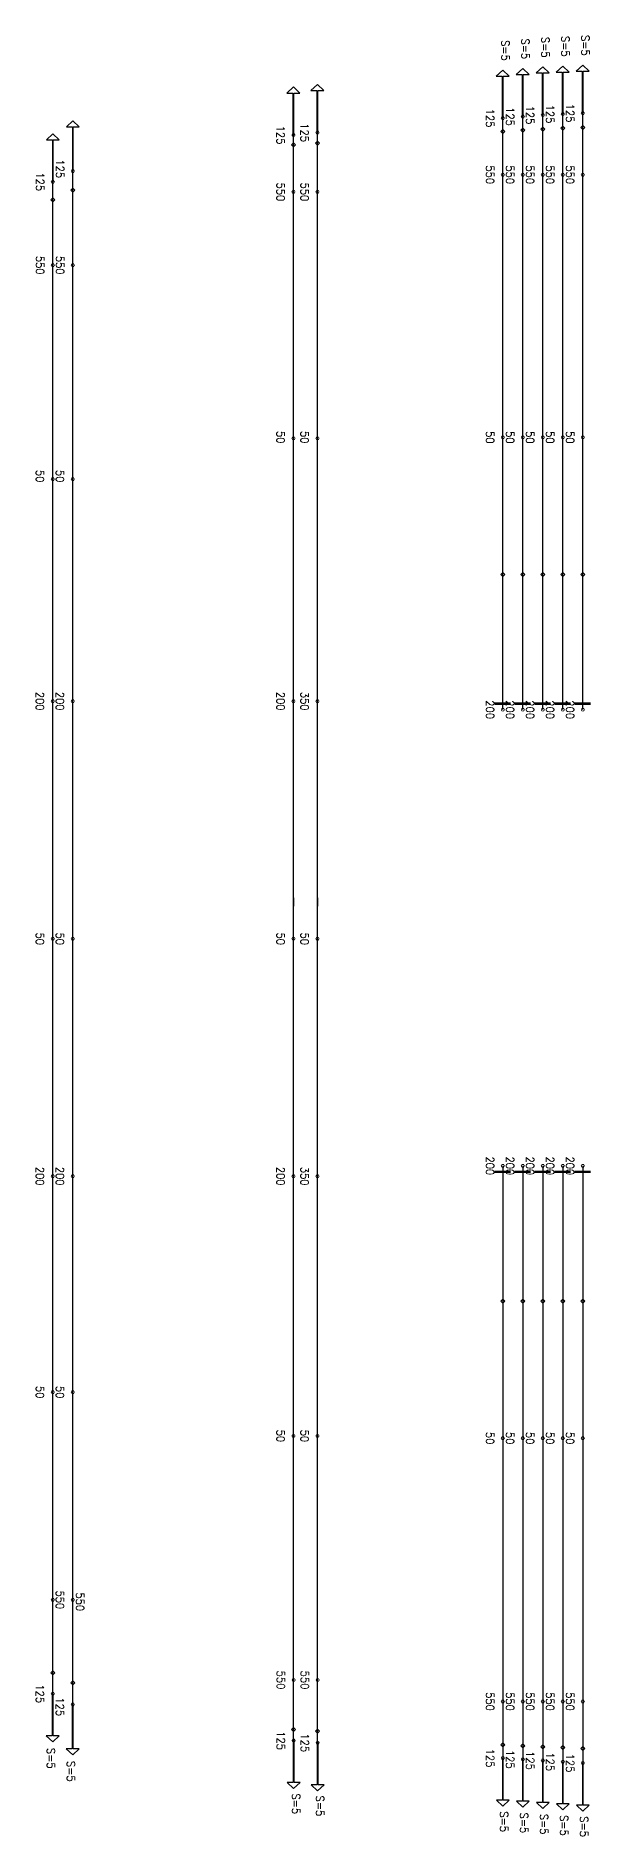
# Model space of a CAD drawing. Header units: millimetres. Extents: x -179076 to 505271, y -34263 to 117995.
# Drawn here: x 420381 to 434282, y 35554 to 80535 of the extents above; entities that cross this region are included whole.
import ezdxf

# ---------------------------------------------------------------- set-up
doc = ezdxf.new("R2010")
doc.units = ezdxf.units.MM
doc.layers.add('Current_plane_Tendon', color=7, linetype='Continuous', true_color=0xab0000)
doc.layers.add('NDC_S_VN TEXT', color=7, linetype='Continuous', lineweight=20)
doc.styles.get("Standard").update_dxf_attribs({"font": 'arial.ttf'})

# ---------------------------------------------------------------- blocks, each defined once
blk = doc.blocks.new('A$Cc1cc997c')
at = {"layer": 'Current_plane_Tendon', "color": 14, "linetype": 'Continuous', "true_color": 0xab0000}
for points in [[(18712, 784), (18712, 1834), (18862, 1834), (18700, 1984), (18538, 1834), (18688, 1834), (18688, 784)], [(19212, 823), (19212, 1873), (19362, 1873), (19200, 2023), (19038, 1873), (19188, 1873), (19188, 823)], [(19712, 862), (19712, 1912), (19862, 1912), (19700, 2062), (19538, 1912), (19688, 1912), (19688, 862)], [(20212, 885), (20212, 1935), (20362, 1935), (20200, 2085), (20038, 1935), (20188, 1935), (20188, 885)], [(20712, 909), (20712, 1959), (20862, 1959), (20700, 2109), (20538, 1959), (20688, 1959), (20688, 909)], [(7962, -539), (7962, 568), (8112, 568), (7950, 718), (7788, 568), (7938, 568), (7938, -539)], [(7462, -807), (7462, 243), (7612, 243), (7450, 393), (7288, 243), (7438, 243), (7438, -807)], [(18750, -10622), (18700, -10572), (18650, -10622), (18700, -10672), (18750, -10622)], [(19250, -10622), (19200, -10572), (19150, -10622), (19200, -10672), (19250, -10622)], [(19750, -10622), (19700, -10572), (19650, -10622), (19700, -10672), (19750, -10622)], [(20250, -10622), (20200, -10572), (20150, -10622), (20200, -10672), (20250, -10622)], [(20750, -10622), (20700, -10572), (20650, -10622), (20700, -10672), (20750, -10622)], [(18750, -28778), (18700, -28728), (18650, -28778), (18700, -28828), (18750, -28778)], [(19250, -28778), (19200, -28728), (19150, -28778), (19200, -28828), (19250, -28778)], [(19750, -28778), (19700, -28728), (19650, -28778), (19700, -28828), (19750, -28778)], [(20250, -28778), (20200, -28728), (20150, -28778), (20200, -28828), (20250, -28778)], [(20750, -28778), (20700, -28728), (20650, -28778), (20700, -28828), (20750, -28778)], [(13459, -39761), (13459, -40811), (13309, -40811), (13471, -40961), (13633, -40811), (13483, -40811), (13483, -39761)], [(14059, -39816), (14059, -40866), (13909, -40866), (14071, -41016), (14233, -40866), (14083, -40866), (14083, -39816)], [(18689, -40198), (18689, -41248), (18539, -41248), (18701, -41398), (18863, -41248), (18713, -41248), (18713, -40198)], [(19189, -40229), (19189, -41279), (19039, -41279), (19201, -41429), (19363, -41279), (19213, -41279), (19213, -40229)], [(19689, -40260), (19689, -41310), (19539, -41310), (19701, -41460), (19863, -41310), (19713, -41310), (19713, -40260)], [(20189, -40291), (20189, -41341), (20039, -41341), (20201, -41491), (20363, -41341), (20213, -41341), (20213, -40291)], [(20689, -40322), (20689, -41372), (20539, -41372), (20701, -41522), (20863, -41372), (20713, -41372), (20713, -40322)]]:
    blk.add_lwpolyline(points, close=True, dxfattribs=at)
for points, elevation in [([(13478, 361), (13478, 1411), (13628, 1411), (13466, 1561), (13304, 1411), (13454, 1411), (13454, 361)], -76), ([(14078, 422), (14078, 1472), (14228, 1472), (14066, 1622), (13904, 1472), (14054, 1472), (14054, 422)], -76), ([(18750, 453), (18700, 503), (18650, 453), (18700, 403), (18750, 453)], 125), ([(19250, 482), (19200, 532), (19150, 482), (19200, 432), (19250, 482)], 125), ([(19750, 511), (19700, 561), (19650, 511), (19700, 461), (19750, 511)], 125), ([(20250, 529), (20200, 579), (20150, 529), (20200, 479), (20250, 529)], 125), ([(20750, 547), (20700, 597), (20650, 547), (20700, 497), (20750, 547)], 125), ([(13516, 112), (13466, 162), (13416, 112), (13466, 62), (13516, 112)], 49), ([(14116, 157), (14066, 207), (14016, 157), (14066, 107), (14116, 157)], 49), ([(7500, -1261), (7450, -1211), (7400, -1261), (7450, -1311), (7500, -1261)], 125), ([(8000, -1017), (7950, -967), (7900, -1017), (7950, -1067), (8000, -1017)], 125), ([(7499, -38071), (7449, -38021), (7399, -38071), (7449, -38121), (7499, -38071)], 12), ([(7437, -38591), (7437, -39641), (7287, -39641), (7449, -39791), (7611, -39641), (7461, -39641), (7461, -38591)], -113), ([(7999, -38315), (7949, -38265), (7899, -38315), (7949, -38365), (7999, -38315)], 12), ([(7937, -38859), (7937, -39966), (7787, -39966), (7949, -40116), (8111, -39966), (7961, -39966), (7961, -38859)], -113), ([(13521, -39485), (13471, -39435), (13421, -39485), (13471, -39535), (13521, -39485)], 125), ([(14121, -39527), (14071, -39477), (14021, -39527), (14071, -39577), (14121, -39527)], 125), ([(18751, -39867), (18701, -39817), (18651, -39867), (18701, -39917), (18751, -39867)], 125), ([(19251, -39891), (19201, -39841), (19151, -39891), (19201, -39941), (19251, -39891)], 125), ([(19751, -39914), (19701, -39864), (19651, -39914), (19701, -39964), (19751, -39914)], 125), ([(20251, -39937), (20201, -39887), (20151, -39937), (20201, -39987), (20251, -39937)], 125), ([(20751, -39960), (20701, -39910), (20651, -39960), (20701, -40010), (20751, -39960)], 125)]:
    blk.add_lwpolyline(points, close=True, dxfattribs=dict(at, elevation=elevation))
for points in [[(19740, 862, 20, 20, 0), (19720, 896, 20, 20, 0), (19680, 896, 20, 20, 0), (19660, 862, 20, 20, 0), (19680, 827, 20, 20, 0), (19720, 827, 20, 20, 0)], [(20240, 885, 20, 20, 0), (20220, 920, 20, 20, 0), (20180, 920, 20, 20, 0), (20160, 885, 20, 20, 0), (20180, 851, 20, 20, 0), (20220, 851, 20, 20, 0)], [(20740, 909, 20, 20, 0), (20720, 944, 20, 20, 0), (20680, 944, 20, 20, 0), (20660, 909, 20, 20, 0), (20680, 875, 20, 20, 0), (20720, 875, 20, 20, 0)], [(18740, 784, 20, 20, 0), (18720, 819, 20, 20, 0), (18680, 819, 20, 20, 0), (18660, 784, 20, 20, 0), (18680, 750, 20, 20, 0), (18720, 750, 20, 20, 0)], [(19240, 823, 20, 20, 0), (19220, 858, 20, 20, 0), (19180, 858, 20, 20, 0), (19160, 823, 20, 20, 0), (19180, 788, 20, 20, 0), (19220, 788, 20, 20, 0)], [(7490, -807, 20, 20, 0), (7470, -773, 20, 20, 0), (7430, -773, 20, 20, 0), (7410, -807, 20, 20, 0), (7430, -842, 20, 20, 0), (7470, -842, 20, 20, 0)], [(7990, -539, 20, 20, 0), (7970, -505, 20, 20, 0), (7930, -505, 20, 20, 0), (7910, -539, 20, 20, 0), (7930, -574, 20, 20, 0), (7970, -574, 20, 20, 0)], [(13511, -39761, 20, 20, 0), (13491, -39727, 20, 20, 0), (13451, -39727, 20, 20, 0), (13431, -39761, 20, 20, 0), (13451, -39796, 20, 20, 0), (13491, -39796, 20, 20, 0)], [(14111, -39816, 20, 20, 0), (14091, -39782, 20, 20, 0), (14051, -39782, 20, 20, 0), (14031, -39816, 20, 20, 0), (14051, -39851, 20, 20, 0), (14091, -39851, 20, 20, 0)], [(18741, -40198, 20, 20, 0), (18721, -40164, 20, 20, 0), (18681, -40164, 20, 20, 0), (18661, -40198, 20, 20, 0), (18681, -40233, 20, 20, 0), (18721, -40233, 20, 20, 0)], [(19241, -40229, 20, 20, 0), (19221, -40195, 20, 20, 0), (19181, -40195, 20, 20, 0), (19161, -40229, 20, 20, 0), (19181, -40264, 20, 20, 0), (19221, -40264, 20, 20, 0)], [(19741, -40260, 20, 20, 0), (19721, -40225, 20, 20, 0), (19681, -40225, 20, 20, 0), (19661, -40260, 20, 20, 0), (19681, -40295, 20, 20, 0), (19721, -40295, 20, 20, 0)], [(20241, -40291, 20, 20, 0), (20221, -40256, 20, 20, 0), (20181, -40256, 20, 20, 0), (20161, -40291, 20, 20, 0), (20181, -40325, 20, 20, 0), (20221, -40325, 20, 20, 0)], [(20741, -40322, 20, 20, 0), (20721, -40287, 20, 20, 0), (20681, -40287, 20, 20, 0), (20661, -40322, 20, 20, 0), (20681, -40356, 20, 20, 0), (20721, -40356, 20, 20, 0)]]:
    blk.add_lwpolyline(points, format="xyseb", close=True, dxfattribs=at)
for points, elevation in [([(14106, 422, 20, 20, 0), (14086, 457, 20, 20, 0), (14046, 457, 20, 20, 0), (14026, 422, 20, 20, 0), (14046, 387, 20, 20, 0), (14086, 387, 20, 20, 0)], -76), ([(13506, 361, 20, 20, 0), (13486, 396, 20, 20, 0), (13446, 396, 20, 20, 0), (13426, 361, 20, 20, 0), (13446, 326, 20, 20, 0), (13486, 326, 20, 20, 0)], -76), ([(18740, -632, 20, 20, 0), (18720, -597, 20, 20, 0), (18680, -597, 20, 20, 0), (18660, -632, 20, 20, 0), (18680, -667, 20, 20, 0), (18720, -667, 20, 20, 0)], 75), ([(19240, -632, 20, 20, 0), (19220, -597, 20, 20, 0), (19180, -597, 20, 20, 0), (19160, -632, 20, 20, 0), (19180, -667, 20, 20, 0), (19220, -667, 20, 20, 0)], 75), ([(19740, -632, 20, 20, 0), (19720, -597, 20, 20, 0), (19680, -597, 20, 20, 0), (19660, -632, 20, 20, 0), (19680, -667, 20, 20, 0), (19720, -667, 20, 20, 0)], 75), ([(20240, -632, 20, 20, 0), (20220, -597, 20, 20, 0), (20180, -597, 20, 20, 0), (20160, -632, 20, 20, 0), (20180, -667, 20, 20, 0), (20220, -667, 20, 20, 0)], 75), ([(20740, -632, 20, 20, 0), (20720, -597, 20, 20, 0), (20680, -597, 20, 20, 0), (20660, -632, 20, 20, 0), (20680, -667, 20, 20, 0), (20720, -667, 20, 20, 0)], 75), ([(13506, -1060, 20, 20, 0), (13486, -1025, 20, 20, 0), (13446, -1025, 20, 20, 0), (13426, -1060, 20, 20, 0), (13446, -1095, 20, 20, 0), (13486, -1095, 20, 20, 0)], -1), ([(14106, -1060, 20, 20, 0), (14086, -1025, 20, 20, 0), (14046, -1025, 20, 20, 0), (14026, -1060, 20, 20, 0), (14046, -1095, 20, 20, 0), (14086, -1095, 20, 20, 0)], -1), ([(7490, -2892, 20, 20, 0), (7470, -2857, 20, 20, 0), (7430, -2857, 20, 20, 0), (7410, -2892, 20, 20, 0), (7430, -2926, 20, 20, 0), (7470, -2926, 20, 20, 0)], 75), ([(7990, -2892, 20, 20, 0), (7970, -2857, 20, 20, 0), (7930, -2857, 20, 20, 0), (7910, -2892, 20, 20, 0), (7930, -2926, 20, 20, 0), (7970, -2926, 20, 20, 0)], 75), ([(13506, -7220, 20, 20, 0), (13486, -7185, 20, 20, 0), (13446, -7185, 20, 20, 0), (13426, -7220, 20, 20, 0), (13446, -7254, 20, 20, 0), (13486, -7254, 20, 20, 0)], -225), ([(14106, -7220, 20, 20, 0), (14086, -7185, 20, 20, 0), (14046, -7185, 20, 20, 0), (14026, -7220, 20, 20, 0), (14046, -7254, 20, 20, 0), (14086, -7254, 20, 20, 0)], -225), ([(18740, -7194, 20, 20, 0), (18720, -7160, 20, 20, 0), (18680, -7160, 20, 20, 0), (18660, -7194, 20, 20, 0), (18680, -7229, 20, 20, 0), (18720, -7229, 20, 20, 0)], -350), ([(19240, -7194, 20, 20, 0), (19220, -7160, 20, 20, 0), (19180, -7160, 20, 20, 0), (19160, -7194, 20, 20, 0), (19180, -7229, 20, 20, 0), (19220, -7229, 20, 20, 0)], -350), ([(19740, -7194, 20, 20, 0), (19720, -7160, 20, 20, 0), (19680, -7160, 20, 20, 0), (19660, -7194, 20, 20, 0), (19680, -7229, 20, 20, 0), (19720, -7229, 20, 20, 0)], -350), ([(20240, -7194, 20, 20, 0), (20220, -7160, 20, 20, 0), (20180, -7160, 20, 20, 0), (20160, -7194, 20, 20, 0), (20180, -7229, 20, 20, 0), (20220, -7229, 20, 20, 0)], -350), ([(20740, -7194, 20, 20, 0), (20720, -7160, 20, 20, 0), (20680, -7160, 20, 20, 0), (20660, -7194, 20, 20, 0), (20680, -7229, 20, 20, 0), (20720, -7229, 20, 20, 0)], -350), ([(7489, -8238, 20, 20, 0), (7469, -8203, 20, 20, 0), (7429, -8203, 20, 20, 0), (7409, -8238, 20, 20, 0), (7429, -8272, 20, 20, 0), (7469, -8272, 20, 20, 0)], -225), ([(7989, -8238, 20, 20, 0), (7969, -8203, 20, 20, 0), (7929, -8203, 20, 20, 0), (7909, -8238, 20, 20, 0), (7929, -8272, 20, 20, 0), (7969, -8272, 20, 20, 0)], -225), ([(7489, -13788, 20, 20, 0), (7469, -13753, 20, 20, 0), (7429, -13753, 20, 20, 0), (7409, -13788, 20, 20, 0), (7429, -13822, 20, 20, 0), (7469, -13822, 20, 20, 0)], -50), ([(7989, -13788, 20, 20, 0), (7969, -13753, 20, 20, 0), (7929, -13753, 20, 20, 0), (7909, -13788, 20, 20, 0), (7929, -13822, 20, 20, 0), (7969, -13822, 20, 20, 0)], -50), ([(13506, -13788, 20, 20, 0), (13486, -13753, 20, 20, 0), (13446, -13753, 20, 20, 0), (13426, -13788, 20, 20, 0), (13446, -13822, 20, 20, 0), (13486, -13822, 20, 20, 0)], -50), ([(14106, -13788, 20, 20, 0), (14086, -13753, 20, 20, 0), (14046, -13753, 20, 20, 0), (14026, -13788, 20, 20, 0), (14046, -13822, 20, 20, 0), (14086, -13822, 20, 20, 0)], -50), ([(18740, -13999, 20, 20, 0), (18720, -13965, 20, 20, 0), (18680, -13965, 20, 20, 0), (18660, -13999, 20, 20, 0), (18680, -14034, 20, 20, 0), (18720, -14034, 20, 20, 0)], -200), ([(19240, -13999, 20, 20, 0), (19220, -13965, 20, 20, 0), (19180, -13965, 20, 20, 0), (19160, -13999, 20, 20, 0), (19180, -14034, 20, 20, 0), (19220, -14034, 20, 20, 0)], -200), ([(19740, -13999, 20, 20, 0), (19720, -13965, 20, 20, 0), (19680, -13965, 20, 20, 0), (19660, -13999, 20, 20, 0), (19680, -14034, 20, 20, 0), (19720, -14034, 20, 20, 0)], -200), ([(20240, -13999, 20, 20, 0), (20220, -13965, 20, 20, 0), (20180, -13965, 20, 20, 0), (20160, -13999, 20, 20, 0), (20180, -14034, 20, 20, 0), (20220, -14034, 20, 20, 0)], -200), ([(20740, -13999, 20, 20, 0), (20720, -13965, 20, 20, 0), (20680, -13965, 20, 20, 0), (20660, -13999, 20, 20, 0), (20680, -14034, 20, 20, 0), (20720, -14034, 20, 20, 0)], -200), ([(7489, -19723, 20, 20, 0), (7469, -19688, 20, 20, 0), (7429, -19688, 20, 20, 0), (7409, -19723, 20, 20, 0), (7429, -19758, 20, 20, 0), (7469, -19758, 20, 20, 0)], -200), ([(7989, -19723, 20, 20, 0), (7969, -19688, 20, 20, 0), (7929, -19688, 20, 20, 0), (7909, -19723, 20, 20, 0), (7929, -19758, 20, 20, 0), (7969, -19758, 20, 20, 0)], -200), ([(13506, -19723, 20, 20, 0), (13486, -19688, 20, 20, 0), (13446, -19688, 20, 20, 0), (13426, -19723, 20, 20, 0), (13446, -19757, 20, 20, 0), (13486, -19757, 20, 20, 0)], -190), ([(14106, -19724, 20, 20, 0), (14086, -19690, 20, 20, 0), (14046, -19690, 20, 20, 0), (14026, -19724, 20, 20, 0), (14046, -19759, 20, 20, 0), (14086, -19759, 20, 20, 0)], -329), ([(7489, -25658, 20, 20, 0), (7469, -25624, 20, 20, 0), (7429, -25624, 20, 20, 0), (7409, -25658, 20, 20, 0), (7429, -25693, 20, 20, 0), (7469, -25693, 20, 20, 0)], -50), ([(7989, -25658, 20, 20, 0), (7969, -25624, 20, 20, 0), (7929, -25624, 20, 20, 0), (7909, -25658, 20, 20, 0), (7929, -25693, 20, 20, 0), (7969, -25693, 20, 20, 0)], -50), ([(13506, -25658, 20, 20, 0), (13486, -25624, 20, 20, 0), (13446, -25624, 20, 20, 0), (13426, -25658, 20, 20, 0), (13446, -25693, 20, 20, 0), (13486, -25693, 20, 20, 0)], -50), ([(14106, -25658, 20, 20, 0), (14086, -25624, 20, 20, 0), (14046, -25624, 20, 20, 0), (14026, -25658, 20, 20, 0), (14046, -25693, 20, 20, 0), (14086, -25693, 20, 20, 0)], -50), ([(18740, -25399, 20, 20, 0), (18720, -25365, 20, 20, 0), (18680, -25365, 20, 20, 0), (18660, -25399, 20, 20, 0), (18680, -25434, 20, 20, 0), (18720, -25434, 20, 20, 0)], -200), ([(19240, -25399, 20, 20, 0), (19220, -25365, 20, 20, 0), (19180, -25365, 20, 20, 0), (19160, -25399, 20, 20, 0), (19180, -25434, 20, 20, 0), (19220, -25434, 20, 20, 0)], -200), ([(19740, -25399, 20, 20, 0), (19720, -25365, 20, 20, 0), (19680, -25365, 20, 20, 0), (19660, -25399, 20, 20, 0), (19680, -25434, 20, 20, 0), (19720, -25434, 20, 20, 0)], -200), ([(20240, -25399, 20, 20, 0), (20220, -25365, 20, 20, 0), (20180, -25365, 20, 20, 0), (20160, -25399, 20, 20, 0), (20180, -25434, 20, 20, 0), (20220, -25434, 20, 20, 0)], -200), ([(20740, -25399, 20, 20, 0), (20720, -25365, 20, 20, 0), (20680, -25365, 20, 20, 0), (20660, -25399, 20, 20, 0), (20680, -25434, 20, 20, 0), (20720, -25434, 20, 20, 0)], -200), ([(7489, -31054, 20, 20, 0), (7469, -31019, 20, 20, 0), (7429, -31019, 20, 20, 0), (7409, -31054, 20, 20, 0), (7429, -31089, 20, 20, 0), (7469, -31089, 20, 20, 0)], -200), ([(7989, -31054, 20, 20, 0), (7969, -31019, 20, 20, 0), (7929, -31019, 20, 20, 0), (7909, -31054, 20, 20, 0), (7929, -31089, 20, 20, 0), (7969, -31089, 20, 20, 0)], -200), ([(13506, -32149, 20, 20, 0), (13486, -32115, 20, 20, 0), (13446, -32115, 20, 20, 0), (13426, -32149, 20, 20, 0), (13446, -32184, 20, 20, 0), (13486, -32184, 20, 20, 0)], -200), ([(14106, -32149, 20, 20, 0), (14086, -32115, 20, 20, 0), (14046, -32115, 20, 20, 0), (14026, -32149, 20, 20, 0), (14046, -32184, 20, 20, 0), (14086, -32184, 20, 20, 0)], -200), ([(18740, -32206, 20, 20, 0), (18720, -32171, 20, 20, 0), (18680, -32171, 20, 20, 0), (18660, -32206, 20, 20, 0), (18680, -32240, 20, 20, 0), (18720, -32240, 20, 20, 0)], -350), ([(19240, -32206, 20, 20, 0), (19220, -32171, 20, 20, 0), (19180, -32171, 20, 20, 0), (19160, -32206, 20, 20, 0), (19180, -32240, 20, 20, 0), (19220, -32240, 20, 20, 0)], -350), ([(19740, -32206, 20, 20, 0), (19720, -32171, 20, 20, 0), (19680, -32171, 20, 20, 0), (19660, -32206, 20, 20, 0), (19680, -32240, 20, 20, 0), (19720, -32240, 20, 20, 0)], -350), ([(20240, -32206, 20, 20, 0), (20220, -32171, 20, 20, 0), (20180, -32171, 20, 20, 0), (20160, -32206, 20, 20, 0), (20180, -32240, 20, 20, 0), (20220, -32240, 20, 20, 0)], -350), ([(20740, -32206, 20, 20, 0), (20720, -32171, 20, 20, 0), (20680, -32171, 20, 20, 0), (20660, -32206, 20, 20, 0), (20680, -32240, 20, 20, 0), (20720, -32240, 20, 20, 0)], -350), ([(7489, -36245, 20, 20, 0), (7469, -36211, 20, 20, 0), (7429, -36211, 20, 20, 0), (7409, -36245, 20, 20, 0), (7429, -36280, 20, 20, 0), (7469, -36280, 20, 20, 0)], -38), ([(7989, -36245, 20, 20, 0), (7969, -36211, 20, 20, 0), (7929, -36211, 20, 20, 0), (7909, -36245, 20, 20, 0), (7929, -36280, 20, 20, 0), (7969, -36280, 20, 20, 0)], -38), ([(13510, -38248, 20, 20, 0), (13490, -38213, 20, 20, 0), (13450, -38213, 20, 20, 0), (13430, -38248, 20, 20, 0), (13450, -38282, 20, 20, 0), (13490, -38282, 20, 20, 0)], 75), ([(14110, -38248, 20, 20, 0), (14090, -38213, 20, 20, 0), (14050, -38213, 20, 20, 0), (14030, -38248, 20, 20, 0), (14050, -38282, 20, 20, 0), (14090, -38282, 20, 20, 0)], 75), ([(7489, -38591, 20, 20, 0), (7469, -38556, 20, 20, 0), (7429, -38556, 20, 20, 0), (7409, -38591, 20, 20, 0), (7429, -38625, 20, 20, 0), (7469, -38625, 20, 20, 0)], -113), ([(7989, -38859, 20, 20, 0), (7969, -38824, 20, 20, 0), (7929, -38824, 20, 20, 0), (7909, -38859, 20, 20, 0), (7929, -38893, 20, 20, 0), (7969, -38893, 20, 20, 0)], -113), ([(18740, -38786, 20, 20, 0), (18720, -38751, 20, 20, 0), (18680, -38751, 20, 20, 0), (18660, -38786, 20, 20, 0), (18680, -38820, 20, 20, 0), (18720, -38820, 20, 20, 0)], 75), ([(19240, -38786, 20, 20, 0), (19220, -38751, 20, 20, 0), (19180, -38751, 20, 20, 0), (19160, -38786, 20, 20, 0), (19180, -38820, 20, 20, 0), (19220, -38820, 20, 20, 0)], 75), ([(19740, -38786, 20, 20, 0), (19720, -38751, 20, 20, 0), (19680, -38751, 20, 20, 0), (19660, -38786, 20, 20, 0), (19680, -38820, 20, 20, 0), (19720, -38820, 20, 20, 0)], 75), ([(20240, -38786, 20, 20, 0), (20220, -38751, 20, 20, 0), (20180, -38751, 20, 20, 0), (20160, -38786, 20, 20, 0), (20180, -38820, 20, 20, 0), (20220, -38820, 20, 20, 0)], 75), ([(20740, -38786, 20, 20, 0), (20720, -38751, 20, 20, 0), (20680, -38751, 20, 20, 0), (20660, -38786, 20, 20, 0), (20680, -38820, 20, 20, 0), (20720, -38820, 20, 20, 0)], 75)]:
    blk.add_lwpolyline(points, format="xyseb", close=True, dxfattribs=dict(at, elevation=elevation))
for points in [[(18500, -13849, 60, 60, 0), (18900, -13849, 60, 60, 0)], [(19000, -13849, 60, 60, 0), (19400, -13849, 60, 60, 0)], [(19500, -13849, 60, 60, 0), (19900, -13849, 60, 60, 0)], [(20000, -13849, 60, 60, 0), (20400, -13849, 60, 60, 0)], [(20500, -13849, 60, 60, 0), (20900, -13849, 60, 60, 0)], [(18900, -25549, 60, 60, 0), (18500, -25549, 60, 60, 0)], [(19400, -25549, 60, 60, 0), (19000, -25549, 60, 60, 0)], [(19900, -25549, 60, 60, 0), (19500, -25549, 60, 60, 0)], [(20400, -25549, 60, 60, 0), (20000, -25549, 60, 60, 0)], [(20900, -25549, 60, 60, 0), (20500, -25549, 60, 60, 0)]]:
    blk.add_lwpolyline(points, format="xyseb", dxfattribs=at)
for points in [[(20700, -632, 75), (20700, -500, 74), (20700, -368, 73), (20700, -236, 69), (20700, -104, 65), (20700, 27, 60), (20700, 159, 53), (20700, 382, 45), (20700, 514, 35), (20700, 645, 25), (20700, 777, 13), (20700, 909, 0)], [(18700, -632, 75), (18700, -511, 74), (18700, -391, 73), (18700, -270, 69), (18700, -150, 65), (18700, -29, 60), (18700, 91, 53), (18700, 212, 45), (18700, 423, 35), (18700, 543, 25), (18700, 664, 13), (18700, 784, 0)], [(19200, -632, 75), (19200, -508, 74), (19200, -384, 73), (19200, -260, 69), (19200, -136, 65), (19200, -12, 60), (19200, 112, 53), (19200, 236, 45), (19200, 451, 35), (19200, 575, 25), (19200, 699, 13), (19200, 823, 0)], [(19700, -632, 75), (19700, -504, 74), (19700, -377, 73), (19700, -249, 69), (19700, -122, 65), (19700, 6, 60), (19700, 133, 53), (19700, 351, 45), (19700, 479, 35), (19700, 607, 25), (19700, 734, 13), (19700, 862, 0)], [(20200, -632, 75), (20200, -502, 74), (20200, -372, 73), (20200, -243, 69), (20200, -113, 65), (20200, 17, 60), (20200, 146, 53), (20200, 367, 45), (20200, 496, 35), (20200, 626, 25), (20200, 756, 13), (20200, 885, 0)], [(13466, -1060, -1), (13466, -969, -2), (13466, -879, -4), (13466, -788, -7), (13466, -274, 65), (13466, -183, 60), (13466, -92, 53), (13466, -2, 45), (13466, 89, 35), (13466, 180, 25), (13466, 270, 13), (13466, 361, 0)], [(14066, -1060, -1), (14066, -964, -2), (14066, -868, -4), (14066, -771, -7), (14066, -251, 65), (14066, -155, 60), (14066, -59, 53), (14066, 37, 45), (14066, 133, 35), (14066, 230, 25), (14066, 326, 13), (14066, 422, 0)], [(13466, -13788, -50), (13466, -12967, -55), (13466, -12146, -72), (13466, -11325, -99), (13466, -10504, -138), (13466, -9683, -176), (13466, -8862, -203), (13466, -8041, -220), (13466, -7220, -225), (13466, -6399, -220), (13466, -5578, -203), (13466, -4757, -176), (13466, -3936, -138), (13466, -3115, -99), (13466, -2294, -72), (13466, -1473, -55), (13466, -228, 26)], [(14066, -13788, -50), (14066, -12967, -55), (14066, -12146, -72), (14066, -11325, -99), (14066, -10504, -138), (14066, -9683, -176), (14066, -8862, -203), (14066, -8041, -220), (14066, -7220, -225), (14066, -6399, -220), (14066, -5578, -203), (14066, -4757, -176), (14066, -3936, -138), (14066, -3115, -99), (14066, -2294, -72), (14066, -1473, -55), (14066, -228, 26)], [(18700, -13999, 0), (18700, -13142, -5), (18700, -12285, -19), (18700, -11428, -42), (18700, -10622, -275), (18700, -9765, -308), (18700, -8908, -331), (18700, -8051, -345), (18700, -7194, -350), (18700, -6337, -341), (18700, -5480, -312), (18700, -4623, -266), (18700, -3766, -200), (18700, -2909, -134), (18700, -2052, -88), (18700, -1195, -59), (18700, -338, -50)], [(19200, -13999, 0), (19200, -13142, -5), (19200, -12285, -19), (19200, -11428, -42), (19200, -10622, -275), (19200, -9765, -308), (19200, -8908, -331), (19200, -8051, -345), (19200, -7194, -350), (19200, -6337, -341), (19200, -5480, -312), (19200, -4623, -266), (19200, -3766, -200), (19200, -2909, -134), (19200, -2052, -88), (19200, -1195, -59), (19200, -338, -50)], [(19700, -13999, 0), (19700, -13142, -5), (19700, -12285, -19), (19700, -11428, -42), (19700, -10622, -275), (19700, -9765, -308), (19700, -8908, -331), (19700, -8051, -345), (19700, -7194, -350), (19700, -6337, -341), (19700, -5480, -312), (19700, -4623, -266), (19700, -3766, -200), (19700, -2909, -134), (19700, -2052, -88), (19700, -1195, -59), (19700, -338, -50)], [(20200, -13999, 0), (20200, -13142, -5), (20200, -12285, -19), (20200, -11428, -42), (20200, -10622, -275), (20200, -9765, -308), (20200, -8908, -331), (20200, -8051, -345), (20200, -7194, -350), (20200, -6337, -341), (20200, -5480, -312), (20200, -4623, -266), (20200, -3766, -200), (20200, -2909, -134), (20200, -2052, -88), (20200, -1195, -59), (20200, -338, -50)], [(20700, -13999, 0), (20700, -13142, -5), (20700, -12285, -19), (20700, -11428, -42), (20700, -10622, -275), (20700, -9765, -308), (20700, -8908, -331), (20700, -8051, -345), (20700, -7194, -350), (20700, -6337, -341), (20700, -5480, -312), (20700, -4623, -266), (20700, -3766, -200), (20700, -2909, -134), (20700, -2052, -88), (20700, -1195, -59), (20700, -338, -50)], [(7450, -2892, 75), (7450, -2710, 74), (7450, -2529, 72), (7450, -2347, 68), (7450, -2165, 63), (7450, -1984, 56), (7450, -1802, 48), (7450, -1621, 38), (7450, -1171, 6), (7450, -989, -7), (7450, -807, -21)], [(7950, -2892, 75), (7950, -2697, 74), (7950, -2502, 73), (7950, -2308, 69), (7950, -2113, 65), (7950, -1918, 60), (7950, -1724, 53), (7950, -1261, 24), (7950, -1066, 14), (7950, -871, 4), (7950, -677, -8), (7950, -539, -38)], [(7449, -13788, -50), (7449, -13094, -55), (7449, -12400, -72), (7449, -11706, -99), (7449, -11013, -138), (7449, -10319, -176), (7449, -9625, -203), (7449, -8931, -220), (7449, -8238, -225), (7449, -7544, -220), (7449, -6850, -203), (7449, -6156, -176), (7449, -5463, -138), (7449, -4769, -99), (7449, -4075, -72), (7449, -3381, -55), (7449, -2688, -50)], [(7949, -13788, -50), (7949, -13094, -55), (7949, -12400, -72), (7949, -11706, -99), (7949, -11013, -138), (7949, -10319, -176), (7949, -9625, -203), (7949, -8931, -220), (7949, -8238, -225), (7949, -7544, -220), (7949, -6850, -203), (7949, -6156, -176), (7949, -5463, -138), (7949, -4769, -99), (7949, -4075, -72), (7949, -3381, -55), (7949, -2688, -50)], [(7449, -25658, -50), (7449, -24916, -55), (7449, -24174, -69), (7449, -23433, -92), (7449, -22691, -125), (7449, -21949, -158), (7449, -21207, -181), (7449, -20465, -195), (7449, -19723, -200), (7449, -18981, -195), (7449, -18239, -181), (7449, -17497, -158), (7449, -16755, -125), (7449, -16013, -92), (7449, -15271, -69), (7449, -14529, -55), (7449, -13788, -50)], [(7949, -25658, -50), (7949, -24916, -55), (7949, -24174, -69), (7949, -23433, -92), (7949, -22691, -125), (7949, -21949, -158), (7949, -21207, -181), (7949, -20465, -195), (7949, -19723, -200), (7949, -18981, -195), (7949, -18239, -181), (7949, -17497, -158), (7949, -16755, -125), (7949, -16013, -92), (7949, -15271, -69), (7949, -14529, -55), (7949, -13788, -50)], [(13466, -19199, 0), (13466, -19185, -181), (13466, -17497, -158), (13466, -16755, -125), (13466, -16013, -92), (13466, -15271, -69), (13466, -14529, -55), (13466, -13788, -50)], [(14066, -19199, -135), (14066, -19185, -312), (14066, -17497, -266), (14066, -16755, -200), (14066, -16013, -134), (14066, -15271, -88), (14066, -14529, -59), (14066, -13788, -50)], [(13466, -25658, -50), (13466, -24916, -55), (13466, -24174, -69), (13466, -23433, -92), (13466, -22691, -125), (13466, -21949, -158), (13466, -21207, -181), (13466, -18705, -195), (13466, -18909, -200), (13466, -18436, -197)], [(14066, -25658, -50), (14066, -24916, -59), (14066, -24174, -88), (14066, -23433, -134), (14066, -22691, -200), (14066, -21949, -266), (14066, -21207, -312), (14066, -18705, -341), (14066, -18909, -350), (14066, -18436, -344)], [(18700, -25399, 0), (18700, -26256, -5), (18700, -27064, -219), (18700, -27921, -242), (18700, -28778, -275), (18700, -29635, -308), (18700, -30492, -331), (18700, -31349, -345), (18700, -32206, -350), (18700, -33063, -341), (18700, -33920, -312), (18700, -34777, -266), (18700, -35634, -200), (18700, -36491, -134), (18700, -37348, -88), (18700, -38205, -59), (18700, -39062, -50)], [(19200, -25399, 0), (19200, -26256, -5), (19200, -27064, -219), (19200, -27921, -242), (19200, -28778, -275), (19200, -29635, -308), (19200, -30492, -331), (19200, -31349, -345), (19200, -32206, -350), (19200, -33063, -341), (19200, -33920, -312), (19200, -34777, -266), (19200, -35634, -200), (19200, -36491, -134), (19200, -37348, -88), (19200, -38205, -59), (19200, -39062, -50)], [(19700, -25399, 0), (19700, -26256, -5), (19700, -27064, -219), (19700, -27921, -242), (19700, -28778, -275), (19700, -29635, -308), (19700, -30492, -331), (19700, -31349, -345), (19700, -32206, -350), (19700, -33063, -341), (19700, -33920, -312), (19700, -34777, -266), (19700, -35634, -200), (19700, -36491, -134), (19700, -37348, -88), (19700, -38205, -59), (19700, -39062, -50)], [(20200, -25399, 0), (20200, -26256, -5), (20200, -27064, -219), (20200, -27921, -242), (20200, -28778, -275), (20200, -29635, -308), (20200, -30492, -331), (20200, -31349, -345), (20200, -32206, -350), (20200, -33063, -341), (20200, -33920, -312), (20200, -34777, -266), (20200, -35634, -200), (20200, -36491, -134), (20200, -37348, -88), (20200, -38205, -59), (20200, -39062, -50)], [(20700, -25399, 0), (20700, -26256, -5), (20700, -27064, -219), (20700, -27921, -242), (20700, -28778, -275), (20700, -29635, -308), (20700, -30492, -331), (20700, -31349, -345), (20700, -32206, -350), (20700, -33063, -341), (20700, -33920, -312), (20700, -34777, -266), (20700, -35634, -200), (20700, -36491, -134), (20700, -37348, -88), (20700, -38205, -59), (20700, -39062, -50)], [(7449, -36450, -50), (7449, -35775, -55), (7449, -35101, -69), (7449, -34426, -92), (7449, -33752, -125), (7449, -33077, -158), (7449, -32403, -181), (7449, -31729, -195), (7449, -31054, -200), (7449, -30380, -195), (7449, -29705, -181), (7449, -29031, -158), (7449, -28356, -125), (7449, -27682, -92), (7449, -27007, -69), (7449, -26333, -55), (7449, -25658, -50)], [(7949, -36450, -50), (7949, -35775, -55), (7949, -35101, -69), (7949, -34426, -92), (7949, -33752, -125), (7949, -33077, -158), (7949, -32403, -181), (7949, -31729, -195), (7949, -31054, -200), (7949, -30380, -195), (7949, -29705, -181), (7949, -29031, -158), (7949, -28356, -125), (7949, -27682, -92), (7949, -27007, -69), (7949, -26333, -55), (7949, -25658, -50)], [(13466, -38641, -50), (13466, -37829, -55), (13466, -37018, -69), (13466, -36206, -92), (13466, -35395, -125), (13466, -34584, -158), (13466, -33772, -181), (13466, -32961, -195), (13466, -32149, -200), (13466, -31338, -195), (13466, -30527, -181), (13466, -29715, -158), (13466, -28904, -125), (13466, -28092, -92), (13466, -27281, -69), (13466, -26470, -55), (13466, -25658, -50)], [(14066, -38641, -50), (14066, -37829, -55), (14066, -37018, -69), (14066, -36206, -92), (14066, -35395, -125), (14066, -34584, -158), (14066, -33772, -181), (14066, -32961, -195), (14066, -32149, -200), (14066, -31338, -195), (14066, -30527, -181), (14066, -29715, -158), (14066, -28904, -125), (14066, -28092, -92), (14066, -27281, -69), (14066, -26470, -55), (14066, -25658, -50)], [(7449, -38591, 0), (7449, -38402, 13), (7449, -38213, 25), (7449, -38024, 35), (7449, -37835, 45), (7449, -37379, -60), (7449, -37190, -53), (7449, -37001, -48), (7449, -36812, -43), (7449, -36623, -40), (7449, -36434, -38), (7449, -36245, -38)], [(7949, -38859, 3), (7949, -38640, 16), (7949, -38479, 25), (7949, -38261, 35), (7949, -38042, 45), (7949, -37824, 53), (7949, -37338, -53), (7949, -37120, -48), (7949, -36901, -43), (7949, -36683, -40), (7949, -36464, -38), (7949, -36245, -38)], [(13471, -39761, 0), (13471, -39651, 14), (13471, -39540, 27), (13471, -39430, 38), (13471, -39320, 48), (13471, -39209, 56), (13470, -38689, 63), (13470, -38579, 68), (13470, -38468, 72), (13470, -38358, 74), (13470, -38248, 75)], [(14071, -39816, 0), (14071, -39711, 13), (14071, -39606, 25), (14071, -39500, 35), (14071, -39395, 45), (14071, -39290, 53), (14071, -39184, 60), (14070, -38669, 65), (14070, -38564, 69), (14070, -38458, 73), (14070, -38353, 74), (14070, -38248, 75)], [(18700, -38786, 75), (18700, -38918, 74), (18700, -39050, 72), (18700, -39183, 68), (18700, -39315, 63), (18701, -39536, 56), (18701, -39669, 48), (18701, -39801, 38), (18701, -39934, 27), (18701, -40066, 14), (18701, -40198, 0)], [(19200, -38786, 75), (19200, -38909, 74), (19200, -39032, 73), (19200, -39155, 69), (19200, -39278, 65), (19201, -39490, 60), (19201, -39613, 53), (19201, -39737, 45), (19201, -39860, 35), (19201, -39983, 25), (19201, -40106, 13), (19201, -40229, 0)], [(19700, -38786, 75), (19700, -38912, 74), (19700, -39037, 73), (19700, -39163, 69), (19700, -39289, 65), (19701, -39504, 60), (19701, -39630, 53), (19701, -39756, 45), (19701, -39882, 35), (19701, -40008, 25), (19701, -40134, 13), (19701, -40260, 0)], [(20200, -38786, 75), (20200, -38914, 74), (20200, -39043, 73), (20200, -39172, 69), (20200, -39301, 65), (20201, -39518, 60), (20201, -39647, 53), (20201, -39776, 45), (20201, -39905, 35), (20201, -40033, 25), (20201, -40162, 13), (20201, -40291, 0)], [(20700, -38786, 75), (20700, -38917, 74), (20700, -39049, 73), (20700, -39180, 69), (20700, -39312, 65), (20701, -39532, 60), (20701, -39664, 53), (20701, -39795, 45), (20701, -39927, 35), (20701, -40059, 25), (20701, -40190, 13), (20701, -40322, 0)]]:
    blk.add_polyline3d(points, dxfattribs=at)
at = {"layer": 'Current_plane_Tendon', "color": 14, "linetype": 'Continuous', "true_color": 0xab0000, "char_height": 200, "attachment_point": 5}
for s, insert, rotation in [('\\FSTANDARD.shx;\xa0S=5', (18764, 2524, 125), 270), ('\\FSTANDARD.shx;\xa0S=5', (19264, 2563, 125), 270), ('\\FSTANDARD.shx;\xa0S=5', (19764, 2602, 125), 270), ('\\FSTANDARD.shx;\xa0S=5', (20264, 2626, 125), 270), ('\\FSTANDARD.shx;\xa0S=5', (20764, 2650, 125), 270), ('\\FSTANDARD.shx;125', (18380, 784), 270), ('\\FSTANDARD.shx;125', (18880, 823), 270), ('\\FSTANDARD.shx;125', (19380, 862), 270), ('\\FSTANDARD.shx;125', (19880, 885), 270), ('\\FSTANDARD.shx;125', (20380, 909), 270), ('\\FSTANDARD.shx;125', (13146, 361), 270.0014), ('\\FSTANDARD.shx;125', (13746, 422), 270.0014), ('\\FSTANDARD.shx;125', (7630, -482, -21), 270), ('\\FSTANDARD.shx;550', (18380, -632, 75), 270), ('\\FSTANDARD.shx;550', (18880, -632, 75), 270), ('\\FSTANDARD.shx;550', (19380, -632, 75), 270), ('\\FSTANDARD.shx;550', (19880, -632, 75), 270), ('\\FSTANDARD.shx;550', (20380, -632, 75), 270), ('\\FSTANDARD.shx;125', (7130, -807, -21), 270), ('\\FSTANDARD.shx;550', (13146, -1060, -1), 270.0014), ('\\FSTANDARD.shx;550', (13746, -1060, -1), 270.0014), ('\\FSTANDARD.shx;550', (7130, -2892, 75), 270), ('\\FSTANDARD.shx;550', (7630, -2892, 75), 270), ('\\FSTANDARD.shx;50', (13146, -7192, -200), 269.9998), ('\\FSTANDARD.shx;50', (13746, -7192, -200), 269.9998), ('\\FSTANDARD.shx;50', (18380, -7194, -350), 270), ('\\FSTANDARD.shx;50', (18880, -7194, -350), 270), ('\\FSTANDARD.shx;50', (19380, -7194, -350), 270), ('\\FSTANDARD.shx;50', (19880, -7194, -350), 270), ('\\FSTANDARD.shx;50', (20380, -7194, -350), 270), ('\\FSTANDARD.shx;50', (7129, -8165, -200), 270), ('\\FSTANDARD.shx;50', (7629, -8165, -200), 270), ('\\FSTANDARD.shx;200', (7129, -13788, -50), 270), ('\\FSTANDARD.shx;200', (7629, -13788, -50), 270), ('\\FSTANDARD.shx;200', (13146, -13788, -50), 270.0002), ('\\FSTANDARD.shx;350', (13746, -13788, -50), 270.0002), ('\\FSTANDARD.shx;200', (18380, -13999), 270), ('\\FSTANDARD.shx;200', (18880, -13999), 270), ('\\FSTANDARD.shx;200', (19380, -13999), 270), ('\\FSTANDARD.shx;200', (19880, -13999), 270), ('\\FSTANDARD.shx;200', (20380, -13999), 270), ('\\FSTANDARD.shx;50', (7129, -19723, -200), 270), ('\\FSTANDARD.shx;50', (7629, -19723, -200), 270), ('\\FSTANDARD.shx;50', (13146, -19723, -190), 270), ('\\FSTANDARD.shx;50', (13746, -19724, -329), 270), ('\\FSTANDARD.shx;200', (18380, -25399), 270), ('\\FSTANDARD.shx;200', (18880, -25399), 270), ('\\FSTANDARD.shx;200', (19380, -25399), 270), ('\\FSTANDARD.shx;200', (19880, -25399), 270), ('\\FSTANDARD.shx;200', (20380, -25399), 270), ('\\FSTANDARD.shx;200', (7129, -25658, -50), 270), ('\\FSTANDARD.shx;200', (7629, -25658, -50), 270), ('\\FSTANDARD.shx;200', (13146, -25658, -50), 270), ('\\FSTANDARD.shx;350', (13746, -25658, -50), 270), ('\\FSTANDARD.shx;50', (7129, -31054, -200), 270), ('\\FSTANDARD.shx;50', (7629, -31054, -200), 270), ('\\FSTANDARD.shx;50', (13146, -32149, -200), 269.9998), ('\\FSTANDARD.shx;50', (13746, -32149, -200), 269.9998), ('\\FSTANDARD.shx;50', (18380, -32206, -350), 270), ('\\FSTANDARD.shx;50', (18880, -32206, -350), 270), ('\\FSTANDARD.shx;50', (19380, -32206, -350), 270), ('\\FSTANDARD.shx;50', (19880, -32206, -350), 270), ('\\FSTANDARD.shx;50', (20380, -32206, -350), 270), ('\\FSTANDARD.shx;550', (7629, -36245, -38), 270), ('\\FSTANDARD.shx;550', (8130, -36294, -38), 270), ('\\FSTANDARD.shx;550', (13150, -38248, 75), 269.9998), ('\\FSTANDARD.shx;550', (13750, -38248, 75), 269.9998), ('\\FSTANDARD.shx;125', (7129, -38591), 270), ('\\FSTANDARD.shx;550', (18380, -38786, 75), 270), ('\\FSTANDARD.shx;550', (18880, -38786, 75), 270), ('\\FSTANDARD.shx;550', (19380, -38786, 75), 270), ('\\FSTANDARD.shx;550', (19880, -38786, 75), 270), ('\\FSTANDARD.shx;550', (20380, -38786, 75), 270), ('\\FSTANDARD.shx;125', (7629, -38916), 270), ('\\FSTANDARD.shx;125', (13151, -39761), 269.999), ('\\FSTANDARD.shx;\xa0S=5', (7404, -40156, 125), 270), ('\\FSTANDARD.shx;125', (13751, -39816), 269.999), ('\\FSTANDARD.shx;125', (18381, -40198), 270), ('\\FSTANDARD.shx;\xa0S=5', (7904, -40481, 125), 270), ('\\FSTANDARD.shx;125', (18881, -40229), 270), ('\\FSTANDARD.shx;125', (19381, -40260), 270), ('\\FSTANDARD.shx;125', (19881, -40291), 270), ('\\FSTANDARD.shx;125', (20381, -40322), 270), ('\\FSTANDARD.shx;\xa0S=5', (13530, -41292, 125), 269.999), ('\\FSTANDARD.shx;\xa0S=5', (14130, -41347, 125), 269.999), ('\\FSTANDARD.shx;\xa0S=5', (18730, -41740, 125), 270), ('\\FSTANDARD.shx;\xa0S=5', (19230, -41771, 125), 270), ('\\FSTANDARD.shx;\xa0S=5', (19730, -41802, 125), 270), ('\\FSTANDARD.shx;\xa0S=5', (20230, -41833, 125), 270), ('\\FSTANDARD.shx;\xa0S=5', (20730, -41864, 125), 270)]:
    blk.add_mtext(s, dxfattribs=dict(at, insert=insert, rotation=rotation))

msp = doc.modelspace()

# ---------------------------------------------------------------- block references
at = {"layer": 'NDC_S_VN TEXT'}
msp.add_blockref('A$Cc1cc997c', (413351.9, 77700), dxfattribs=at)

doc.saveas('drawing.dxf')
